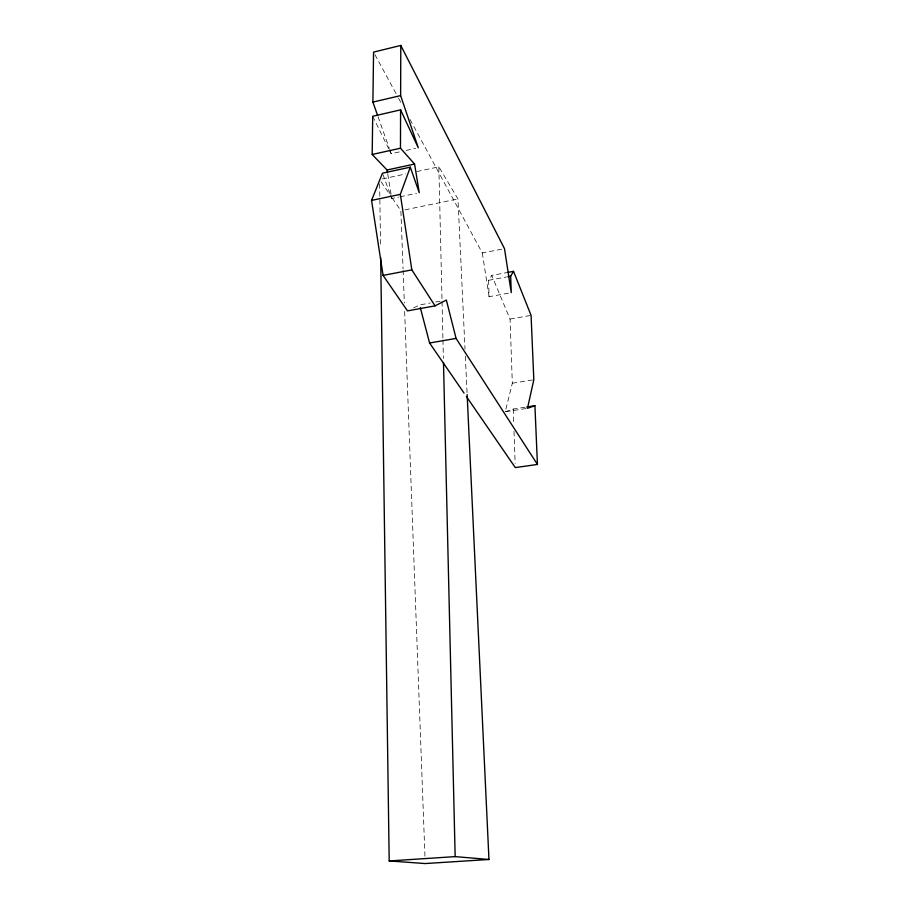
<?xml version="1.0" encoding="UTF-8"?>
<svg xmlns="http://www.w3.org/2000/svg" width="909" height="909" viewBox="0 0 909 909"><rect width="100%" height="100%" fill="white"/><g stroke="black" fill="none" stroke-linecap="round" stroke-linejoin="round"><path stroke-width="0.68" stroke-dasharray="4.54 3.41" d="M526.084 408.527L505.234 411.766L512.324 383.223L510.051 319.07L491.735 275.416L506.722 272.609M508.495 293.164L489.087 296.698L488.622 280.302L491.735 275.416M413.55 307.912L419.606 304.935L430.309 302.981M505.234 411.766L513.233 409.073L525.436 407.187M389.325 149.974L391.165 153.723L400.653 151.633M406.073 150.44L415.549 148.349M382.337 178.959L405.778 173.926M416.799 171.562L438.854 166.836L457.954 198.923L465.01 349.181M382.962 174.517L391.79 198.503L398.653 197.06M400.028 196.776L416.515 193.322M404.971 209.854L457.954 198.923M410.039 119.477L482.304 252.941L501.723 249.202M488.622 280.302L506.54 276.972M435.661 302.004L442.342 300.777M510.051 319.07L531.072 315.378M512.324 383.223L533.822 379.757M381.166 181.857L391.427 196.855M392.211 198.003L400.892 210.683L403.062 268.882M374.917 54.62L397.881 97.024M398.551 98.274L401.255 103.262M372.701 116.284L388.711 148.724M378.042 116.659L389.291 148.428M389.768 149.746L391.165 153.723M387.745 174.062L391.79 198.503M482.304 252.941L489.087 296.698M465.34 356.271L467.067 393.12M403.119 270.303L404.335 302.936M404.653 311.457L424.957 856.448M513.233 409.073L513.778 424.401M514.017 431.366L515.153 463.408M438.854 166.836L442.013 300.243M442.047 301.663L442.91 338.568M442.944 339.989L443.387 358.441M379.644 183.811L380.507 244.851"/><path stroke-width="1.36" d="M466.442 396.574L515.301 467.59L537.435 464.454L456.079 338.409L446.353 300.038L435.07 305.856L407.482 310.889L383.075 275.404L371.565 200.4L382.473 173.187L410.3 167.176L419.265 192.742L414.572 164.04L400.471 148.224L400.585 109.864L372.701 116.284L372.19 154.473L387.064 169.994L387.518 172.71M400.585 109.864L418.265 147.758L400.63 95.615L400.789 45.45L373.565 52.12L372.895 102.092L377.576 115.329M435.07 305.856L411.845 269.893L400.335 194.356L410.3 167.176M400.789 45.45L504.495 248.668L511.267 292.653L510.665 276.2L513.528 271.337L531.072 315.378L533.822 379.757L527.481 408.311L534.924 405.709L537.435 464.454M372.895 102.092L400.63 95.615M372.19 154.473L400.471 148.224M387.064 169.994L414.572 164.04M371.565 200.4L400.335 194.356M383.075 275.404L411.845 269.893M508.074 272.359L513.528 271.337M507.915 276.711L510.665 276.2M420.322 307.662L429.593 343.011L456.079 338.409M526.788 406.971L534.924 405.709M380.678 257.633L389.188 860.948L455.159 856.619L488.962 859.482L467.135 394.54M488.962 859.482L425.219 863.55L389.188 860.948M429.593 343.011L464.033 393.074M443.49 362.691L455.159 856.619"/></g></svg>
